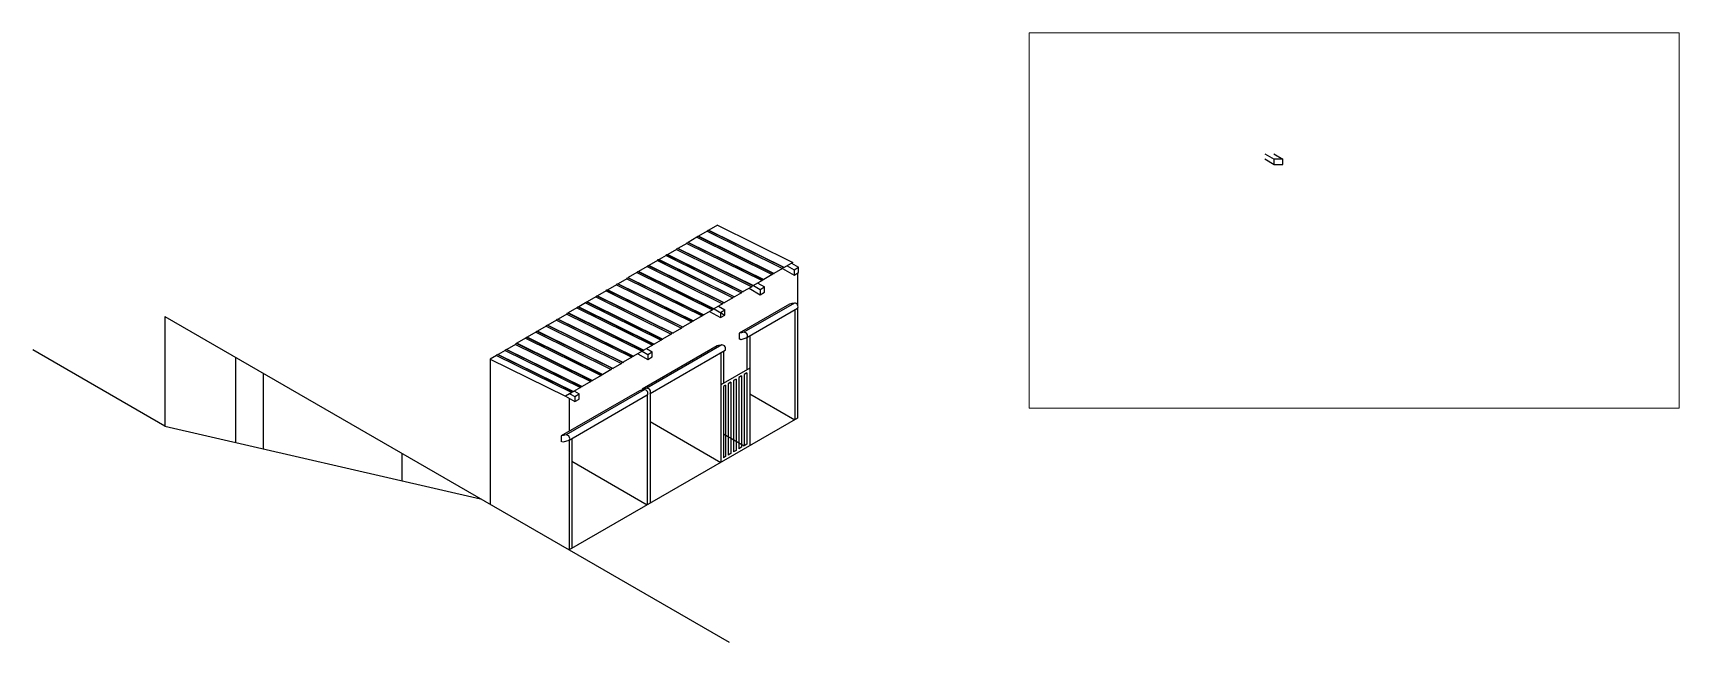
# Model space of a CAD drawing. Header units: millimetres. Extents: x -248340 to 456025, y 261499 to 1049645.
# Drawn here: x -248340 to -195876, y 462829 to 482255 of the extents above; entities that cross this region are included whole.
import ezdxf

# ---------------------------------------------------------------- set-up
doc = ezdxf.new("R2010")
doc.units = ezdxf.units.MM
doc.header["$LTSCALE"] = 8
doc.header["$MEASUREMENT"] = 0
doc.layers.get('0').update_dxf_attribs({"linetype": 'CONTINUOUS'})
doc.layers.add('2. Column', color=102, linetype='CONTINUOUS', lineweight=20)
picture_1 = doc.add_image_def('image1.jpg', size_in_pixel=(957, 553))

msp = doc.modelspace()

# ---------------------------------------------------------------- linework, layer by layer
at = {"ltscale": 1.25}
for p, q in [((-209081.16, 478399.521), (-208785.544, 478228.847)), ((-209081.16, 478234.476), (-208785.544, 478063.802)), ((-208795.293, 478399.521), (-208499.678, 478228.847)), ((-208499.678, 478228.847), (-208785.544, 478228.847)), ((-208785.544, 478063.802), (-208785.544, 478228.847)), ((-208785.544, 478063.802), (-208499.678, 478063.802)), ((-208499.678, 478063.802), (-208499.678, 478228.847)), ((-226850.111, 475930.115), (-227127.311, 475770.074)), ((-226850.111, 475930.115), (-226824.878, 475966.713)), ((-226850.111, 475930.115), (-224447.439, 474742.932)), ((-226824.878, 475966.713), (-224422.206, 474779.529)), ((-226824.878, 475966.713), (-226793.636, 475962.721)), ((-226522.833, 476123.58), (-226800.034, 475963.538)), ((-226793.636, 475962.721), (-224390.964, 474775.538)), ((-226522.833, 476123.58), (-224120.161, 474936.396)), ((-227831.944, 475349.721), (-228109.145, 475189.68)), ((-227831.944, 475349.721), (-227806.712, 475386.318)), ((-227831.944, 475349.721), (-225429.272, 474162.537)), ((-227806.712, 475386.318), (-225404.039, 474199.135)), ((-227806.712, 475386.318), (-227775.469, 475382.327)), ((-227504.667, 475543.186), (-227781.867, 475383.144)), ((-227775.469, 475382.327), (-225372.797, 474195.143)), ((-227504.667, 475543.186), (-227479.434, 475579.783)), ((-227504.667, 475543.186), (-225101.994, 474356.002)), ((-227479.434, 475579.783), (-225076.761, 474392.599)), ((-227479.434, 475579.783), (-227448.192, 475575.792)), ((-227177.389, 475736.651), (-227454.589, 475576.609)), ((-227448.192, 475575.792), (-225045.519, 474388.608)), ((-227177.389, 475736.651), (-227152.156, 475773.248)), ((-227177.389, 475736.651), (-224774.716, 474549.467)), ((-227152.156, 475773.248), (-224749.483, 474586.064)), ((-227152.156, 475773.248), (-227120.914, 475769.256)), ((-227120.914, 475769.256), (-224718.241, 474582.073)), ((-228761.513, 474804.013), (-229038.713, 474643.971)), ((-228761.513, 474804.013), (-228736.28, 474840.61)), ((-228761.513, 474804.013), (-226358.84, 473616.829)), ((-228736.28, 474840.61), (-226333.607, 473653.426)), ((-228736.28, 474840.61), (-228705.038, 474836.619)), ((-228434.235, 474997.478), (-228711.435, 474837.436)), ((-228705.038, 474836.619), (-226302.365, 473649.435)), ((-228434.235, 474997.478), (-228409.002, 475034.075)), ((-228434.235, 474997.478), (-226031.562, 473810.294)), ((-228409.002, 475034.075), (-226006.33, 473846.891)), ((-228409.002, 475034.075), (-228377.76, 475030.084)), ((-228159.222, 475156.256), (-228377.76, 475030.084)), ((-228377.76, 475030.084), (-225975.087, 473842.9)), ((-228159.222, 475156.256), (-228133.989, 475192.854)), ((-228159.222, 475156.256), (-225756.55, 473969.073)), ((-228133.989, 475192.854), (-225731.317, 474005.67)), ((-228133.989, 475192.854), (-228102.747, 475188.862)), ((-228102.747, 475188.862), (-225700.075, 474001.679)), ((-224120.161, 474936.396), (-224395.174, 474777.618)), ((-224306.763, 474828.662), (-224079.857, 474697.658)), ((-224163.829, 474911.184), (-223936.924, 474780.18)), ((-229416.068, 474417.083), (-229693.268, 474257.042)), ((-229416.068, 474417.083), (-229390.835, 474453.681)), ((-229416.068, 474417.083), (-227013.396, 473229.9)), ((-229390.835, 474453.681), (-226988.163, 473266.497)), ((-229390.835, 474453.681), (-229359.593, 474449.689)), ((-229088.79, 474610.548), (-229365.991, 474450.507)), ((-229359.593, 474449.689), (-226956.921, 473262.506)), ((-229088.79, 474610.548), (-229063.558, 474647.145)), ((-229088.79, 474610.548), (-226686.118, 473423.365)), ((-229063.558, 474647.145), (-226660.885, 473459.962)), ((-229063.558, 474647.145), (-229032.316, 474643.154)), ((-229032.316, 474643.154), (-226629.643, 473455.97)), ((-225101.994, 474356.002), (-225377.007, 474197.223)), ((-225235.928, 474278.676), (-225020.742, 474154.438)), ((-225101.994, 474356.002), (-225076.761, 474392.599)), ((-225076.761, 474392.599), (-225045.519, 474388.608)), ((-224774.716, 474549.467), (-225049.729, 474390.688)), ((-224774.716, 474549.467), (-224749.483, 474586.064)), ((-224749.483, 474586.064), (-224718.241, 474582.073)), ((-224446.741, 474743.943), (-224723.019, 474584.434)), ((-224447.439, 474742.932), (-224422.206, 474779.529)), ((-224446.499, 474744.294), (-224079.857, 474532.613)), ((-224422.206, 474779.529), (-224390.964, 474775.538)), ((-224079.857, 474697.658), (-223936.924, 474780.18)), ((-224079.857, 474697.658), (-224079.857, 474532.613)), ((-224079.857, 474532.613), (-223936.924, 474615.135)), ((-223972.564, 474594.558), (-223972.564, 473586.599)), ((-223936.924, 474615.135), (-223936.924, 474780.18)), ((-230397.902, 473836.689), (-230675.102, 473676.648)), ((-230397.902, 473836.689), (-230372.669, 473873.286)), ((-230397.902, 473836.689), (-227995.229, 472649.506)), ((-230372.669, 473873.286), (-227969.996, 472686.103)), ((-230372.669, 473873.286), (-230341.427, 473869.295)), ((-230070.624, 474030.154), (-230347.824, 473870.112)), ((-230341.427, 473869.295), (-227938.754, 472682.111)), ((-230070.624, 474030.154), (-230045.391, 474066.751)), ((-230070.624, 474030.154), (-227667.951, 472842.97)), ((-230045.391, 474066.751), (-227642.718, 472879.567)), ((-230045.391, 474066.751), (-230014.149, 474062.76)), ((-229743.346, 474223.619), (-230020.546, 474063.577)), ((-230014.149, 474062.76), (-227611.476, 472875.576)), ((-229743.346, 474223.619), (-229718.113, 474260.216)), ((-229743.346, 474223.619), (-227340.673, 473036.435)), ((-229718.113, 474260.216), (-227315.441, 473073.032)), ((-229718.113, 474260.216), (-229686.871, 474256.225)), ((-229686.871, 474256.225), (-227284.198, 473069.041)), ((-226031.562, 473810.294), (-226306.575, 473651.515)), ((-226031.562, 473810.294), (-226006.33, 473846.891)), ((-226006.33, 473846.891), (-225975.087, 473842.9)), ((-225756.55, 473969.073), (-225975.087, 473842.9)), ((-225756.55, 473969.073), (-225731.317, 474005.67)), ((-225731.317, 474005.67), (-225700.075, 474001.679)), ((-225429.272, 474162.537), (-225704.285, 474003.759)), ((-225517.888, 474111.375), (-225163.675, 473906.87)), ((-225429.272, 474162.537), (-225404.039, 474199.135)), ((-225404.039, 474199.135), (-225372.797, 474195.143)), ((-225378.339, 474195.851), (-225163.675, 474071.915)), ((-225163.675, 474071.915), (-225020.742, 474154.438)), ((-225163.675, 474071.915), (-225163.675, 473906.87)), ((-225163.675, 473906.87), (-225020.742, 473989.393)), ((-225020.742, 473989.393), (-225020.742, 474154.438)), ((-231327.47, 473290.981), (-231604.67, 473130.939)), ((-231327.47, 473290.981), (-231302.237, 473327.578)), ((-231327.47, 473290.981), (-228924.797, 472103.797)), ((-231302.237, 473327.578), (-228899.564, 472140.395)), ((-231302.237, 473327.578), (-231270.995, 473323.587)), ((-231000.192, 473484.446), (-231277.392, 473324.404)), ((-231270.995, 473323.587), (-228868.322, 472136.403)), ((-231000.192, 473484.446), (-230974.959, 473521.043)), ((-231000.192, 473484.446), (-228597.519, 472297.262)), ((-230974.959, 473521.043), (-228572.287, 472333.859)), ((-230974.959, 473521.043), (-230943.717, 473517.052)), ((-230725.179, 473643.224), (-230943.717, 473517.052)), ((-230943.717, 473517.052), (-228541.045, 472329.868)), ((-230725.179, 473643.224), (-230699.946, 473679.822)), ((-230725.179, 473643.224), (-228322.507, 472456.041)), ((-230699.946, 473679.822), (-228297.274, 472492.638)), ((-230699.946, 473679.822), (-230668.704, 473675.83)), ((-230668.704, 473675.83), (-228266.032, 472488.647)), ((-227012.698, 473230.911), (-227288.977, 473071.402)), ((-227013.396, 473229.9), (-226988.163, 473266.497)), ((-226988.163, 473266.497), (-226956.921, 473262.506)), ((-226686.118, 473423.365), (-226961.131, 473264.586)), ((-226773.752, 473372.769), (-226431.258, 473175.031)), ((-226686.118, 473423.365), (-226660.885, 473459.962)), ((-226660.885, 473459.962), (-226629.643, 473455.97)), ((-226358.84, 473616.829), (-226633.853, 473458.051)), ((-226632.661, 473456.356), (-226288.325, 473257.553)), ((-226491.791, 473540.07), (-226288.325, 473422.598)), ((-226431.258, 473340.076), (-226288.325, 473422.598)), ((-226431.258, 473340.076), (-226431.258, 473175.031)), ((-226431.258, 473175.031), (-226288.325, 473257.553)), ((-226358.84, 473616.829), (-226333.607, 473653.426)), ((-226333.607, 473653.426), (-226302.365, 473649.435)), ((-226288.325, 473257.553), (-226288.325, 473422.598)), ((-224223.983, 473606.735), (-225834.129, 472677.117)), ((-224072.564, 473636.422), (-225682.711, 472706.803)), ((-223972.564, 473463.217), (-225582.711, 472533.598)), ((-224059.167, 473413.217), (-224059.167, 469921.067)), ((-223972.564, 473463.217), (-223972.564, 469971.067)), ((-244139.177, 473211.978), (-226155.371, 462829.023)), ((-244139.177, 473211.978), (-244139.177, 469719.829)), ((-232309.303, 472710.587), (-232586.503, 472550.545)), ((-232309.303, 472710.587), (-232284.07, 472747.184)), ((-232309.303, 472710.587), (-229906.631, 471523.403)), ((-232284.07, 472747.184), (-229881.398, 471560)), ((-232284.07, 472747.184), (-232252.828, 472743.193)), ((-231982.025, 472904.052), (-232259.226, 472744.01)), ((-232252.828, 472743.193), (-229850.156, 471556.009)), ((-231982.025, 472904.052), (-231956.792, 472940.649)), ((-231982.025, 472904.052), (-229579.353, 471716.868)), ((-231956.792, 472940.649), (-229554.12, 471753.465)), ((-231956.792, 472940.649), (-231925.55, 472936.657)), ((-231654.748, 473097.516), (-231931.948, 472937.475)), ((-231925.55, 472936.657), (-229522.878, 471749.474)), ((-231654.748, 473097.516), (-231629.515, 473134.113)), ((-231654.748, 473097.516), (-229252.075, 471910.333)), ((-231629.515, 473134.113), (-229226.842, 471946.93)), ((-231629.515, 473134.113), (-231598.273, 473130.122)), ((-231598.273, 473130.122), (-229195.6, 471942.938)), ((-227667.951, 472842.97), (-227942.964, 472684.192)), ((-227667.951, 472842.97), (-227642.718, 472879.567)), ((-227642.718, 472879.567), (-227611.476, 472875.576)), ((-227340.673, 473036.435), (-227615.686, 472877.656)), ((-227340.673, 473036.435), (-227315.441, 473073.032)), ((-227315.441, 473073.032), (-227284.198, 473069.041)), ((-232963.859, 472323.657), (-233241.059, 472163.616)), ((-232963.859, 472323.657), (-232938.626, 472360.255)), ((-232963.859, 472323.657), (-230561.186, 471136.474)), ((-232938.626, 472360.255), (-230535.953, 471173.071)), ((-232938.626, 472360.255), (-232907.384, 472356.263)), ((-232636.581, 472517.122), (-232913.781, 472357.08)), ((-232907.384, 472356.263), (-230504.711, 471169.08)), ((-232636.581, 472517.122), (-232611.348, 472553.719)), ((-232636.581, 472517.122), (-230233.908, 471329.938)), ((-232611.348, 472553.719), (-230208.675, 471366.536)), ((-232611.348, 472553.719), (-232580.106, 472549.728)), ((-232580.106, 472549.728), (-230177.433, 471362.544)), ((-226532.732, 472273.778), (-228924.7, 470892.775)), ((-228597.519, 472297.262), (-228872.532, 472138.483)), ((-228782.369, 472190.539), (-228602.341, 472086.6)), ((-226381.314, 472303.465), (-228773.282, 470922.461)), ((-228597.519, 472297.262), (-228572.287, 472333.859)), ((-228572.287, 472333.859), (-228541.045, 472329.868)), ((-228322.507, 472456.041), (-228541.045, 472329.868)), ((-228322.507, 472456.041), (-228297.274, 472492.638)), ((-228297.274, 472492.638), (-228266.032, 472488.647)), ((-227995.229, 472649.506), (-228270.242, 472490.727)), ((-227995.229, 472649.506), (-227969.996, 472686.103)), ((-227969.996, 472686.103), (-227938.754, 472682.111)), ((-225834.129, 472677.117), (-225834.129, 472498.014)), ((-225781.045, 472471.396), (-225834.129, 472498.014)), ((-225582.711, 472533.598), (-225781.045, 472471.396)), ((-225582.711, 472533.598), (-225582.711, 471514.297)), ((-225496.108, 472583.598), (-225496.108, 469091.448)), ((-244139.177, 469719.829), (-248340.159, 472145.267)), ((-241887.511, 471911.978), (-241887.511, 469200.869)), ((-233566.149, 471971.414), (-233768.873, 471854.371)), ((-233768.873, 471854.371), (-233768.873, 467224.681)), ((-233768.873, 471854.371), (-231366.201, 470667.187)), ((-233566.149, 471971.414), (-233540.916, 472008.011)), ((-233566.149, 471971.414), (-231163.477, 470784.23)), ((-233540.916, 472008.011), (-231138.244, 470820.827)), ((-233540.916, 472008.011), (-233509.674, 472004.02)), ((-233291.136, 472130.193), (-233509.674, 472004.02)), ((-233509.674, 472004.02), (-231107.002, 470816.836)), ((-233291.136, 472130.193), (-233265.903, 472166.79)), ((-233291.136, 472130.193), (-230888.464, 470943.009)), ((-233265.903, 472166.79), (-230863.231, 470979.606)), ((-233265.903, 472166.79), (-233234.661, 472162.798)), ((-233234.661, 472162.798), (-230831.989, 470975.615)), ((-229578.656, 471717.879), (-229854.934, 471558.37)), ((-229579.353, 471716.868), (-229554.12, 471753.465)), ((-229554.12, 471753.465), (-229522.878, 471749.474)), ((-229252.075, 471910.333), (-229527.088, 471751.554)), ((-229252.075, 471910.333), (-229226.842, 471946.93)), ((-229226.842, 471946.93), (-229195.6, 471942.938)), ((-228924.797, 472103.797), (-229199.81, 471945.019)), ((-229064.329, 472023.239), (-228745.275, 471839.033)), ((-228924.797, 472103.797), (-228899.564, 472140.395)), ((-228922.86, 472106.607), (-228745.275, 472004.078)), ((-228899.564, 472140.395), (-228868.322, 472136.403)), ((-228745.275, 472004.078), (-228602.341, 472086.6)), ((-228745.275, 472004.078), (-228745.275, 471839.033)), ((-228745.275, 471839.033), (-228602.341, 471921.555)), ((-226281.314, 472130.259), (-228673.282, 470749.256)), ((-228602.341, 471921.555), (-228602.341, 472086.6)), ((-226416.084, 472052.45), (-226416.084, 468560.3)), ((-226329.482, 472102.45), (-226329.482, 471083.149)), ((-240999.835, 471399.478), (-240999.835, 468996.279)), ((-230561.186, 471136.474), (-230836.199, 470977.695)), ((-230561.186, 471136.474), (-230535.953, 471173.071)), ((-230535.953, 471173.071), (-230504.711, 471169.08)), ((-230233.908, 471329.938), (-230508.921, 471171.16)), ((-230233.908, 471329.938), (-230208.675, 471366.536)), ((-230208.675, 471366.536), (-230177.433, 471362.544)), ((-229906.631, 471523.403), (-230181.643, 471364.624)), ((-229906.631, 471523.403), (-229881.398, 471560)), ((-229881.398, 471560), (-229850.156, 471556.009)), ((-225496.108, 471564.297), (-226416.084, 471033.149)), ((-225926.711, 471216.384), (-226012.711, 471166.732)), ((-226012.711, 471166.732), (-226012.711, 468892.492)), ((-225926.711, 471216.384), (-225926.711, 468942.144)), ((-225754.711, 471315.689), (-225840.711, 471266.037)), ((-225840.711, 471266.037), (-225840.711, 468991.796)), ((-225754.711, 471315.689), (-225754.711, 469041.448)), ((-225582.711, 471414.993), (-225668.711, 471365.341)), ((-225668.711, 471365.341), (-225668.711, 469091.101)), ((-225582.711, 471414.993), (-225582.711, 469140.753)), ((-229011.302, 470842.775), (-231500.577, 469405.591)), ((-231163.477, 470784.23), (-231366.201, 470667.187)), ((-231366.201, 470667.187), (-231070.585, 470496.514)), ((-228859.884, 470872.461), (-231349.159, 469435.278)), ((-228759.884, 470699.256), (-231249.159, 469262.073)), ((-231223.267, 470749.71), (-231070.585, 470661.559)), ((-231163.477, 470784.23), (-231138.244, 470820.827)), ((-231138.244, 470820.827), (-231107.002, 470816.836)), ((-230888.464, 470943.009), (-231107.002, 470816.836)), ((-231080.334, 470832.233), (-230927.652, 470744.082)), ((-231070.585, 470661.559), (-230927.652, 470744.082)), ((-231070.585, 470661.559), (-231070.585, 470496.514)), ((-230927.652, 470579.036), (-230927.652, 470744.082)), ((-230888.464, 470943.009), (-230863.231, 470979.606)), ((-230863.231, 470979.606), (-230831.989, 470975.615)), ((-228924.7, 470892.775), (-228924.7, 470861.396)), ((-228759.884, 470699.256), (-228759.884, 467207.107)), ((-228673.282, 470749.256), (-228673.282, 467257.107)), ((-226270.711, 471017.776), (-226329.482, 470983.845)), ((-226329.482, 470983.845), (-226329.482, 468709.604)), ((-226270.711, 471017.776), (-226270.711, 468743.536)), ((-226098.711, 471117.08), (-226184.711, 471067.428)), ((-226184.711, 471067.428), (-226184.711, 468793.188)), ((-226098.711, 471117.08), (-226098.711, 468842.84)), ((-225496.108, 470750.686), (-224059.167, 469921.067)), ((-231249.159, 470599.613), (-231249.159, 469550.748)), ((-231070.585, 470496.514), (-230927.652, 470579.036)), ((-244139.177, 469719.829), (-234071.632, 467399.478)), ((-223972.564, 469971.067), (-231249.159, 465769.923)), ((-228673.282, 469863.494), (-226416.084, 468560.3)), ((-231500.577, 469405.591), (-231500.577, 469226.489)), ((-231447.493, 469199.871), (-231500.577, 469226.489)), ((-231249.159, 469262.073), (-231447.493, 469199.871)), ((-231249.159, 469262.073), (-231249.159, 465769.923)), ((-231162.557, 469312.073), (-231162.557, 465819.923)), ((-226329.482, 469472.597), (-225668.711, 469091.101)), ((-225754.711, 469041.448), (-225840.711, 468991.796)), ((-225582.711, 469140.753), (-225668.711, 469091.101)), ((-236583.105, 468849.478), (-236583.105, 467978.318)), ((-231162.557, 468594.29), (-228759.884, 467207.107)), ((-226270.711, 468743.536), (-226329.482, 468709.604)), ((-226098.711, 468842.84), (-226184.711, 468793.188)), ((-225926.711, 468942.144), (-226012.711, 468892.492))]:
    msp.add_line(p, q, dxfattribs=at)
for centre, radius, start, end in [((-223800.961, 471850.074), 1806.877, 98.6452706, 103.5396135), ((-224065.712, 473524.908), 111.724, 326.483917, 93.516083), ((-225411.107, 470920.456), 1806.877, 98.6452706, 103.5396135), ((-225675.859, 472595.289), 111.724, 326.483917, 93.516083), ((-226109.71, 470517.117), 1806.877, 98.6452706, 103.5396135), ((-226374.462, 472191.95), 111.724, 326.483917, 93.516083), ((-228588.281, 469086.114), 1806.877, 98.6452706, 103.5396135), ((-228501.678, 469136.114), 1806.877, 98.6452706, 103.5396135), ((-228853.032, 470760.947), 111.724, 326.483917, 93.516083), ((-228766.43, 470810.947), 111.724, 326.483917, 93.516083), ((-231077.556, 467648.93), 1806.877, 98.6452706, 103.5396135), ((-231342.307, 469323.764), 111.724, 326.483917, 93.516083)]:
    msp.add_arc(centre, radius, start, end, dxfattribs=at)

# ---------------------------------------------------------------- pictures from other files: only their frames are drawn
at = {"layer": '2. Column', "color": 9, "ltscale": 1.25}
image = msp.add_image(picture_1, insert=(-195876.027, 470287.257), size_in_units=(20710.959, 11967.774), rotation=180, dxfattribs=at)
image.dxf.v_pixel = (-1e-15, 21.6415452)
image.dxf.flags = 7

doc.saveas('drawing.dxf')
